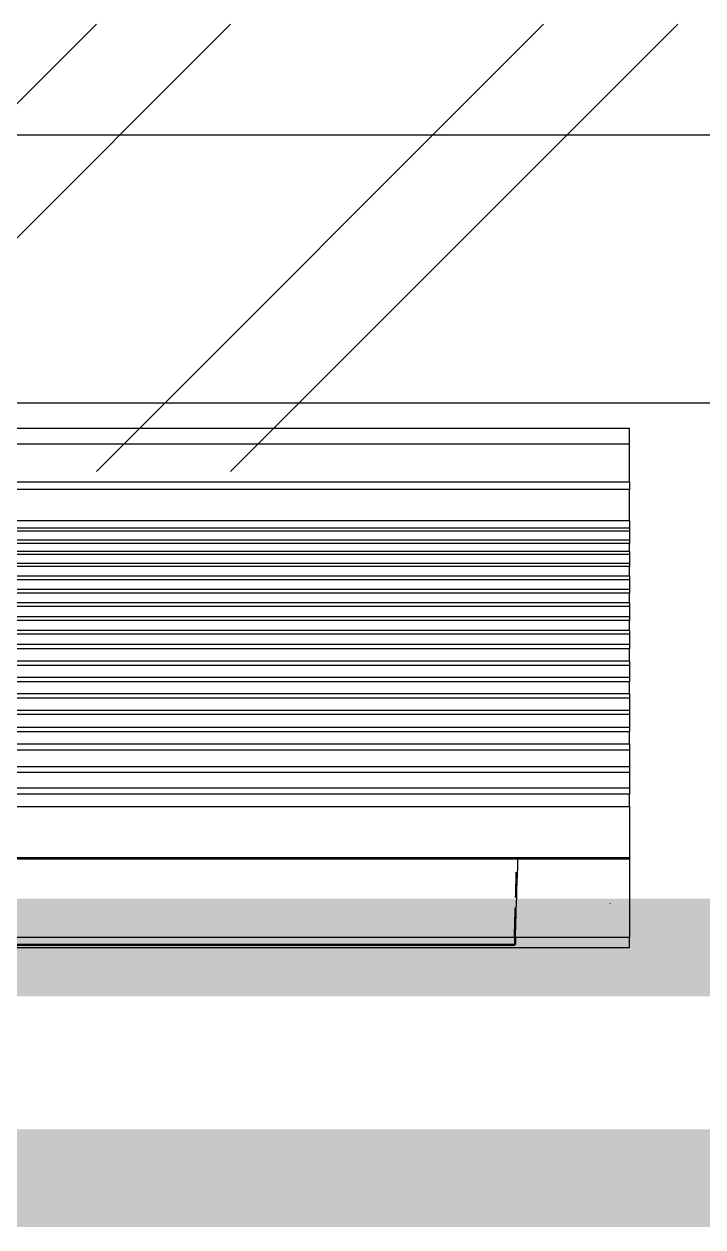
# Model space of a CAD drawing. Header units: inches. Extents: x -106706990 to 300603, y -86718466 to 1728185.
# Drawn here: x 22162 to 22541, y 22219 to 22891 of the extents above; entities that cross this region are included whole.
import ezdxf

# ---------------------------------------------------------------- set-up
doc = ezdxf.new("R2010")
doc.units = ezdxf.units.IN
doc.header["$MEASUREMENT"] = 0
for name, color, linetype in [('A-WALL', 1, 'Continuous'), ('A-WLH', 7, 'Continuous'), ('Edges', 7, 'Continuous'), ('LAMP', 5, 'Continuous')]:
    doc.layers.add(name, color=color, linetype=linetype)

# ---------------------------------------------------------------- blocks, each defined once
blk = doc.blocks.new('A$C52B244CD')
at = {"layer": 'A-WLH', "color": 8}
for p, q in [((0, 0), (250, 250)), ((75, 0), (325, 250)), ((250, 0), (500, 250)), ((325, 0), (575, 250))]:
    blk.add_line(p, q, dxfattribs=at)
blk = doc.blocks.new('YBC 236')
at = {"layer": 'LAMP', "const_width": 54.6}
for points in [[(-134681.75, 193670.67), (-133371.43, 193670.67)], [(-134681.75, 193541.82), (-133371.43, 193541.82)]]:
    blk.add_lwpolyline(points, dxfattribs=at)
blk = doc.blocks.new('*U180')
at = {"layer": 'LAMP'}
blk.add_blockref('YBC 236', (134026.59, -193606.25, -5.46), dxfattribs=at)
blk = doc.blocks.new('*U181')
at = {"layer": 'LAMP', "color": 0, "linetype": 'ByBlock', "lineweight": -2, "transparency": 16777216}
blk.add_blockref('*U180', (0, 2000), dxfattribs=at)
blk = doc.blocks.new('air con')
at = {"layer": 'Edges'}
for p, q in [((71.402, 41.898), (152.402, 41.898)), ((152.402, 41.095), (152.402, 41.898)), ((71.402, 41.095), (152.402, 41.095)), ((152.402, 39.122), (152.402, 41.095)), ((71.402, 39.122), (152.402, 39.122)), ((152.402, 39.122), (152.402, 38.724)), ((152.402, 38.724), (71.402, 38.724)), ((152.402, 37.092), (152.402, 38.724)), ((152.402, 37.092), (71.402, 37.092)), ((152.402, 37.092), (152.402, 36.701)), ((152.402, 36.701), (71.402, 36.701)), ((152.402, 36.542), (71.402, 36.542)), ((152.402, 36.701), (152.402, 36.542)), ((152.402, 36.542), (152.402, 36.078)), ((152.402, 36.078), (71.402, 36.078)), ((152.402, 35.914), (71.402, 35.914)), ((152.402, 36.078), (152.402, 35.914)), ((152.402, 35.493), (152.402, 35.914)), ((152.402, 35.493), (71.402, 35.493)), ((152.402, 35.34), (71.402, 35.34)), ((152.402, 35.493), (152.402, 35.34)), ((152.402, 35.34), (152.402, 34.877)), ((152.402, 34.877), (71.402, 34.877)), ((152.402, 34.709), (71.402, 34.709)), ((152.402, 34.877), (152.402, 34.709)), ((152.402, 34.207), (152.402, 34.709)), ((152.402, 34.207), (71.402, 34.207)), ((152.402, 34.022), (71.402, 34.022)), ((152.402, 34.207), (152.402, 34.022)), ((152.402, 34.022), (152.402, 33.51)), ((152.402, 33.51), (71.402, 33.51)), ((152.402, 33.335), (71.402, 33.335)), ((152.402, 33.51), (152.402, 33.335)), ((152.402, 32.826), (152.402, 33.335)), ((152.402, 32.826), (71.402, 32.826)), ((152.402, 32.625), (71.402, 32.625)), ((152.402, 32.826), (152.402, 32.625)), ((152.402, 32.625), (152.402, 32.098)), ((152.402, 32.098), (71.402, 32.098)), ((152.402, 31.911), (71.402, 31.911)), ((152.402, 32.098), (152.402, 31.911)), ((152.402, 31.378), (152.402, 31.911)), ((152.402, 31.378), (71.402, 31.378)), ((152.402, 31.378), (152.402, 31.189)), ((152.402, 31.189), (71.402, 31.189)), ((152.402, 30.654), (71.402, 30.654)), ((152.402, 31.189), (152.402, 30.654)), ((152.402, 30.654), (152.402, 30.439)), ((152.402, 30.439), (71.402, 30.439)), ((152.402, 29.791), (152.402, 30.439)), ((152.402, 29.791), (71.402, 29.791)), ((152.402, 29.562), (71.402, 29.562)), ((152.402, 29.791), (152.402, 29.562)), ((152.402, 29.562), (152.402, 28.935)), ((152.402, 28.935), (71.402, 28.935)), ((152.402, 28.935), (152.402, 28.714)), ((152.402, 28.714), (71.402, 28.714)), ((152.402, 28.092), (152.402, 28.714)), ((152.402, 28.092), (71.402, 28.092)), ((152.402, 27.871), (71.402, 27.871)), ((152.402, 28.092), (152.402, 27.871)), ((152.402, 27.871), (152.402, 27.226)), ((152.402, 27.226), (71.402, 27.226)), ((152.402, 27.024), (71.402, 27.024)), ((152.402, 27.226), (152.402, 27.024)), ((152.402, 27.024), (152.402, 26.349)), ((152.402, 26.349), (71.402, 26.349)), ((152.402, 26.349), (152.402, 26.117)), ((152.402, 26.117), (71.402, 26.117)), ((152.402, 25.469), (152.402, 26.117)), ((152.402, 25.469), (71.402, 25.469)), ((152.402, 25.162), (71.402, 25.162)), ((152.402, 25.469), (152.402, 25.162)), ((152.402, 25.162), (152.402, 24.304)), ((152.402, 24.304), (71.402, 24.304)), ((152.402, 24.002), (71.402, 24.002)), ((152.402, 24.304), (152.402, 24.002)), ((152.402, 24.002), (152.402, 23.184)), ((152.402, 23.184), (71.402, 23.184)), ((152.402, 23.184), (152.402, 22.883)), ((152.402, 22.883), (71.402, 22.883)), ((152.402, 22.213), (152.402, 22.883)), ((152.402, 22.213), (71.402, 22.213)), ((152.402, 22.213), (152.402, 19.568)), ((152.402, 19.568), (71.402, 19.568)), ((152.402, 19.493), (71.402, 19.493)), ((146.588, 19.085), (146.601, 19.493)), ((152.402, 19.568), (152.402, 19.493)), ((152.402, 19.493), (152.402, 15.42)), ((146.514, 18.752), (146.516, 18.813)), ((146.575, 18.687), (146.588, 19.085)), ((146.494, 18.035), (146.504, 18.391)), ((146.504, 18.391), (146.514, 18.752)), ((146.55, 17.923), (146.562, 18.299)), ((146.562, 18.299), (146.575, 18.687)), ((146.479, 17.503), (146.484, 17.685)), ((146.484, 17.685), (146.494, 18.035)), ((146.527, 17.206), (146.538, 17.558)), ((146.538, 17.558), (146.55, 17.923)), ((146.456, 16.673), (146.464, 16.956)), ((146.516, 16.869), (146.527, 17.206)), ((151.402, 17.184), (151.402, 17.175)), ((146.438, 16.032), (146.447, 16.349)), ((146.447, 16.349), (146.456, 16.673)), ((146.495, 16.239), (146.505, 16.546)), ((146.505, 16.546), (146.516, 16.869)), ((146.421, 15.42), (146.429, 15.722)), ((146.429, 15.722), (146.438, 16.032)), ((146.468, 15.42), (146.477, 15.675)), ((146.477, 15.675), (146.486, 15.948)), ((146.486, 15.948), (146.495, 16.239)), ((146.421, 15.42), (76.921, 15.42)), ((146.421, 15.051), (76.921, 15.051)), ((146.468, 15.42), (146.421, 15.42)), ((146.421, 15.42), (146.421, 15.051)), ((146.468, 15.051), (146.421, 15.051)), ((146.421, 15.051), (146.421, 15.012)), ((152.402, 15.42), (146.468, 15.42)), ((146.468, 15.42), (146.468, 15.051)), ((152.402, 14.898), (152.402, 15.42)), ((71.402, 14.898), (152.402, 14.898)), ((146.421, 15.012), (76.921, 15.012))]:
    blk.add_line(p, q, dxfattribs=at)

msp = doc.modelspace()

# ---------------------------------------------------------------- linework, layer by layer
at = {"layer": 'A-WALL', "color": 8}
for p, q in [((21388.78, 22829.44), (23088.78, 22829.44)), ((23088.78, 22679.44), (21388.78, 22679.44))]:
    msp.add_line(p, q, dxfattribs=at)

# ---------------------------------------------------------------- block references
at = {"xscale": 10.74849191040555, "yscale": 10.74849191040555, "zscale": 10.74849191040555}
msp.add_blockref('air con', (20861.96, 22214.97, -5.46), dxfattribs=at)
at = {"layer": 'A-WLH', "color": 8}
msp.add_blockref('A$C52B244CD', (21952.06, 22641.26), dxfattribs=at)
at = {"layer": 'LAMP', "color": 0}
msp.add_blockref('*U181', (22284.59, 20310.68), dxfattribs=at)

doc.saveas('drawing.dxf')
